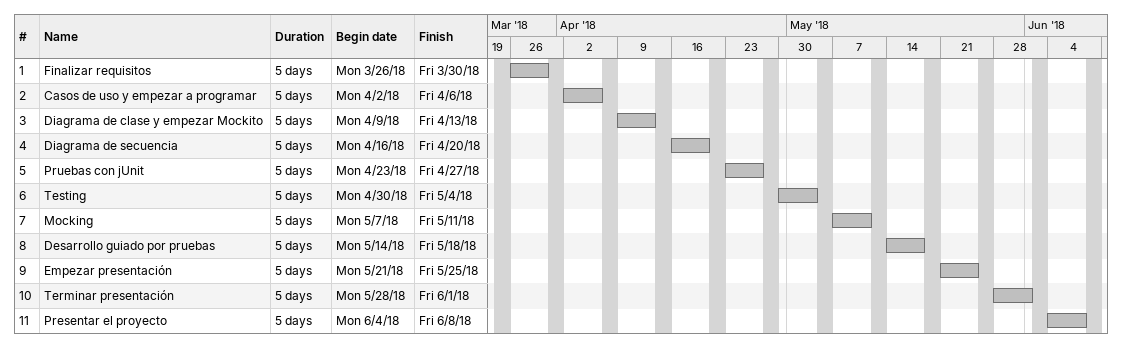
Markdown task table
| ID | Task | Duration | Start | Finish |
|---|---|---|---|---|
| 1 | Finalizar requisitos | 5d | 2018-03-26 | 2018-03-30 |
| 2 | Casos de uso y empezar a programar | 5d | 2018-04-02 | 2018-04-06 |
| 3 | Diagrama de clase y empezar Mockito | 5d | 2018-04-09 | 2018-04-13 |
| 4 | Diagrama de secuencia | 5d | 2018-04-16 | 2018-04-20 |
| 5 | Pruebas con jUnit | 5d | 2018-04-23 | 2018-04-27 |
| 6 | Testing | 5d | 2018-04-30 | 2018-05-04 |
| 7 | Mocking | 5d | 2018-05-07 | 2018-05-11 |
| 8 | Desarrollo guiado por pruebas | 5d | 2018-05-14 | 2018-05-18 |
| 9 | Empezar presentación | 5d | 2018-05-21 | 2018-05-25 |
| 10 | Terminar presentación | 5d | 2018-05-28 | 2018-06-01 |
| 11 | Presentar el proyecto | 5d | 2018-06-04 | 2018-06-08 |
